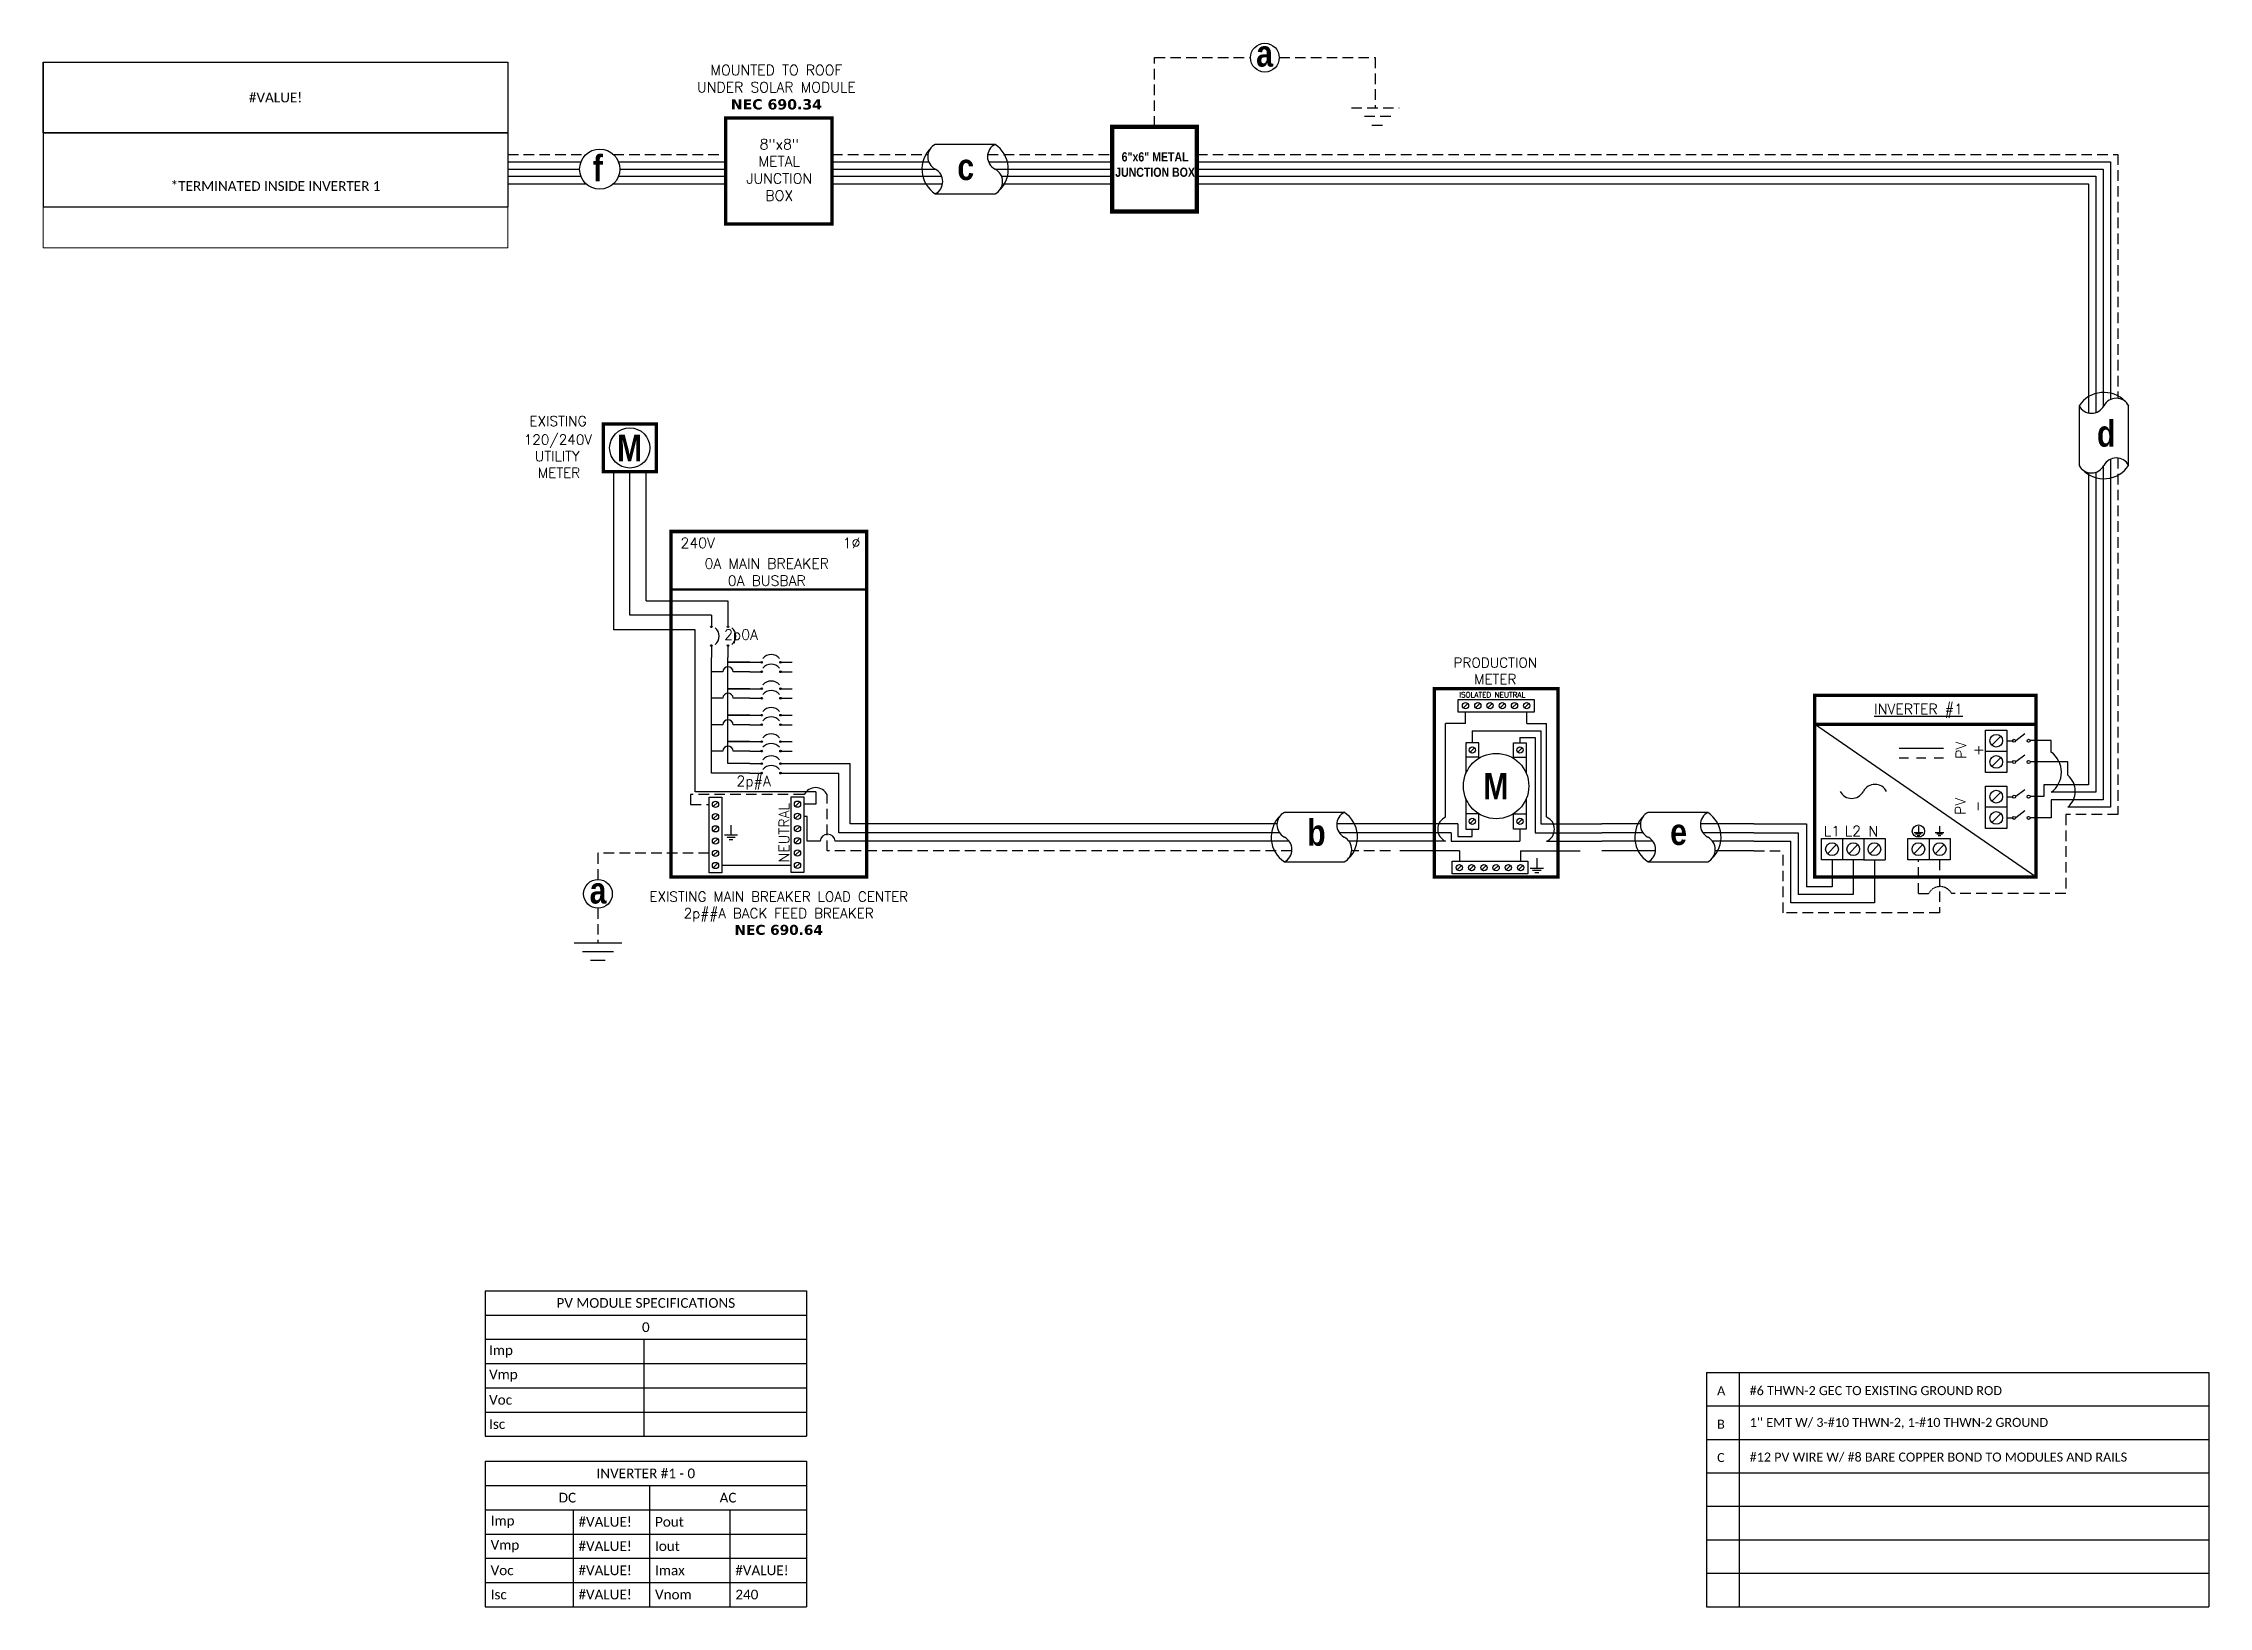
# Model space of a CAD drawing. Header units: feet. Extents: x 6171 to 6941, y 15293 to 15849.
import ezdxf

# ---------------------------------------------------------------- set-up
doc = ezdxf.new("R2010")
doc.units = ezdxf.units.FT
doc.header["$MEASUREMENT"] = 0
doc.linetypes.add('HIDDEN', pattern=[0.375, 0.25, -0.125])
for name, color, linetype in [('ONE LINE BLOCKS', 7, 'Continuous'), ('TABLES', 7, 'Continuous'), ('TEXT', 7, 'Continuous'), ('Z - TITLEBLOCK TXT', 7, 'Continuous')]:
    doc.layers.add(name, color=color, linetype=linetype)
doc.styles.add('ONE LINE TXT', font='techb___.ttf')
doc.styles.get("Standard").update_dxf_attribs({"font": 'simplex.shx'})

# ---------------------------------------------------------------- blocks, each defined once
blk = doc.blocks.new('*T9')
at = {"layer": 'Defpoints', "color": 8, "linetype": 'ByBlock', "lineweight": 0, "transparency": 16777216}
for p, q in [((0, -51.42), (0, -66.05)), ((165.11, -51.42), (165.11, -66.05)), ((0, -66.05), (165.11, -66.05))]:
    blk.add_line(p, q, dxfattribs=at)
at = {"layer": 'Z - TITLEBLOCK TXT', "color": 0, "lineweight": -2, "transparency": 16777216}
for p, q in [((0, 0), (165.11, 0)), ((0, 0), (0, -51.42)), ((165.11, 0), (165.11, -51.42)), ((0, -25.14), (165.11, -25.14)), ((0, -51.42), (165.11, -51.42))]:
    blk.add_line(p, q, dxfattribs=at)
at = {"layer": 'Z - TITLEBLOCK TXT', "color": 0, "linetype": 'Continuous', "transparency": 16777216, "char_height": 3.4544, "width": 155.095, "attachment_point": 5}
for s, insert in [('{\\fCalibri|b0|i0|c0;#VALUE!', (82.56, -12.57)), ('{\\fCalibri|b0|i0|c0;^J^J*TERMINATED INSIDE INVERTER 1', (82.56, -38.28))]:
    blk.add_mtext(s, dxfattribs=dict(at, insert=insert))
blk = doc.blocks.new('M_METER PAN')
at = {"color": 253, "linetype": 'Continuous'}
for p, q in [((4.73, 8.02), (4.73, 8.75)), ((8.59, 8.02), (8.59, 8.75)), ((4.73, 8.02), (3.48, 8.02)), ((3.48, 2.14), (3.48, 8.02)), ((8.59, 8.02), (9.84, 8.02)), ((9.84, 2.14), (9.84, 8.02)), ((3.48, 0.61), (0, 0.61)), ((9.84, 0.61), (13.32, 0.61))]:
    blk.add_line(p, q, dxfattribs=at)
at = {"color": 7, "linetype": 'Continuous'}
for p, q in [((5.16, 7.56), (5.16, 6.82)), ((5.16, 7.56), (9.47, 7.56)), ((9.47, 7.56), (9.47, 1.71)), ((4.25, 1.71), (0, 1.71)), ((4.25, 1.71), (4.25, 0.9)), ((5.16, 0.9), (5.16, 1.37)), ((9.47, 1.71), (13.32, 1.71)), ((4.25, 0.9), (5.16, 0.9))]:
    blk.add_line(p, q, dxfattribs=at)
at = {"color": 10, "linetype": 'Continuous'}
for p, q in [((8.16, 7.14), (8.16, 6.82)), ((8.16, 7.14), (9.12, 7.14)), ((9.12, 7.14), (9.12, 1.15)), ((8.16, 1.37), (8.16, 0.61)), ((3.83, 1.15), (0, 1.15)), ((3.83, 1.15), (3.83, 0.61)), ((3.83, 0.61), (8.16, 0.61)), ((9.12, 1.15), (13.32, 1.15))]:
    blk.add_line(p, q, dxfattribs=at)
at = {"color": 1, "linetype": 'Continuous'}
for p, q in [((5.57, 5.9), (4.76, 5.9)), ((7.76, 5.9), (8.56, 5.9)), ((5.57, 2.33), (4.76, 2.33)), ((7.76, 2.33), (8.56, 2.33))]:
    blk.add_line(p, q, dxfattribs=at)
at = {"color": 253, "linetype": 'Continuous'}
for centre, start, end in [((3.82, 1.37), 113.9997, 246.0003), ((9.5, 1.37), 293.9997, 66.0003)]:
    blk.add_arc(centre, 0.835, start, end, dxfattribs=at)
at = {"layer": 'ONE LINE BLOCKS', "lineweight": 50, "const_width": 0.21}
blk.add_lwpolyline([(2.77, -1.65), (2.77, 10.22), (10.55, 10.22), (10.55, -1.65)], close=True, dxfattribs=at)
at = {"layer": 'TEXT', "color": 92, "linetype": 'HIDDEN', "ltscale": 15}
for p, q in [((4.35, 0), (0, 0)), ((4.35, 0), (4.35, -0.65)), ((8.2, 0), (8.2, -0.65)), ((8.2, 0), (13.32, 0))]:
    blk.add_line(p, q, dxfattribs=at)
at = {"layer": 'TEXT', "color": 92, "linetype": 'Continuous', "flags": 128}
for points in [[(8.81, -1.08), (9.64, -1.08)], [(9.5, -1.23), (8.96, -1.23)], [(9.23, -0.46), (9.23, -1.08)], [(9.35, -1.38), (9.1, -1.38)]]:
    blk.add_lwpolyline(points, dxfattribs=at)
at = {"layer": 'TEXT', "linetype": 'Continuous'}
blk.add_circle((6.66, 4.09), 2.06, dxfattribs=at)
at = {"layer": 'Z - TITLEBLOCK TXT', "color": 1, "linetype": 'Continuous'}
for p, q in [((4.27, 8.75), (4.27, 9.55)), ((4.27, 9.55), (9.05, 9.55)), ((9.05, 9.55), (9.05, 8.75)), ((9.05, 8.75), (4.27, 8.75)), ((4.76, 6.82), (4.76, 4.89)), ((5.57, 6.82), (4.76, 6.82)), ((5.57, 5.84), (5.57, 6.82)), ((7.76, 5.84), (7.76, 6.82)), ((7.76, 6.82), (8.56, 6.82)), ((8.56, 6.82), (8.56, 4.89)), ((4.76, 3.3), (4.76, 1.37)), ((8.56, 3.3), (8.56, 1.37)), ((4.76, 1.37), (5.57, 1.37)), ((5.57, 1.37), (5.57, 2.35)), ((7.76, 1.37), (7.76, 2.35)), ((8.56, 1.37), (7.76, 1.37)), ((3.89, -1.45), (3.89, -0.65)), ((3.89, -0.65), (8.66, -0.65)), ((8.66, -0.65), (8.66, -1.45)), ((8.66, -1.45), (3.89, -1.45))]:
    blk.add_line(p, q, dxfattribs=at)
at = {"layer": 'Z - TITLEBLOCK TXT', "color": 4, "linetype": 'Continuous'}
for p, q in [((4.87, 9.29), (4.6, 9.01)), ((5.64, 9.29), (5.37, 9.01)), ((6.42, 9.29), (6.14, 9.01)), ((7.19, 9.29), (6.91, 9.01)), ((7.96, 9.29), (7.68, 9.01)), ((8.73, 9.29), (8.45, 9.01)), ((5.3, 6.5), (5.02, 6.22)), ((8.3, 6.5), (8.02, 6.22)), ((5.3, 2.01), (5.02, 1.73)), ((8.3, 2.01), (8.02, 1.73)), ((4.49, -0.91), (4.21, -1.19)), ((5.26, -0.91), (4.98, -1.19)), ((6.03, -0.91), (5.75, -1.19)), ((6.8, -0.91), (6.52, -1.19)), ((7.57, -0.91), (7.29, -1.19)), ((8.34, -0.91), (8.06, -1.19))]:
    blk.add_line(p, q, dxfattribs=at)
for centre in [(4.73, 9.15), (5.51, 9.15), (6.28, 9.15), (7.05, 9.15), (7.82, 9.15), (8.59, 9.15), (5.16, 6.36), (8.16, 6.36), (5.16, 1.87), (8.16, 1.87), (4.35, -1.05), (5.12, -1.05), (5.89, -1.05), (6.66, -1.05), (7.43, -1.05), (8.2, -1.05)]:
    blk.add_circle(centre, 0.197, dxfattribs=at)
at = {"layer": 'TABLES', "color": 4, "linetype": 'Continuous'}
blk.add_text('ISOLATED NEUTRAL', height=0.3321, dxfattribs=at).set_placement((4.34, 9.67))
at = {"layer": 'TEXT', "color": 1, "insert": (6.61, 11.34), "char_height": 0.6278, "attachment_point": 5}
blk.add_mtext_dynamic_manual_height_columns('PRODUCTION METER', width=1.3203, gutter_width=7.17, heights=[0], dxfattribs=at)
at = {"layer": 'Z - TITLEBLOCK TXT', "color": 253, "linetype": 'Continuous', "style": 'ONE LINE TXT'}
blk.add_text('M', height=1.66, dxfattribs=at).set_placement((5.85, 3.26))
blk = doc.blocks.new('*U10')
at = {"color": 0}
blk.add_blockref('M_METER PAN', (0, 0), dxfattribs=at)
blk = doc.blocks.new('*U5')
at = {"color": 7, "linetype": 'Continuous'}
for p, q in [((2.44, 1.71), (0, 1.71)), ((6.67, 2.43), (2.91, 2.43)), ((9.57, 1.71), (6.2, 1.71)), ((2.91, -0.69), (6.67, -0.69))]:
    blk.add_line(p, q, dxfattribs=at)
at = {"color": 10, "linetype": 'Continuous'}
for p, q in [((2.59, 1.15), (0, 1.15)), ((9.57, 1.15), (6.35, 1.15))]:
    blk.add_line(p, q, dxfattribs=at)
at = {"color": 253, "linetype": 'Continuous'}
for p, q in [((3.21, 0.61), (0, 0.61)), ((9.57, 0.61), (6.97, 0.61))]:
    blk.add_line(p, q, dxfattribs=at)
at = {"color": 7, "linetype": 'Continuous'}
for centre, start, end in [((3.94, 0.87), 133.9732, 236.4265), ((5.63, 0.87), 313.9732, 56.4265)]:
    blk.add_arc(centre, 1.87, start, end, dxfattribs=at)
at = {"layer": 'TEXT', "color": 92, "linetype": 'HIDDEN', "ltscale": 15}
for p, q in [((3.37, 0), (0, 0)), ((9.57, 0), (7.14, 0))]:
    blk.add_line(p, q, dxfattribs=at)
at = {"layer": 'Z - TITLEBLOCK TXT', "linetype": 'Continuous'}
for centre, start, end in [((3.31, 1.65), 117.6639, 242.3361), ((7.08, 1.65), 117.6639, 242.3361), ((2.5, 0.09), 297.6639, 62.3361), ((6.26, 0.09), 297.6639, 62.3361)]:
    blk.add_arc(centre, 0.882, start, end, dxfattribs=at)
blk = doc.blocks.new('*T7')
at = {"layer": 'Z - TITLEBLOCK TXT', "color": 0, "lineweight": -2, "transparency": 16777216}
for p, q in [((0, 0), (114.19, 0)), ((0, 0), (0, -51.7)), ((114.19, 0), (114.19, -51.7)), ((0, -8.62), (114.19, -8.62)), ((58.43, -8.62), (58.43, -51.7)), ((0, -17.23), (114.19, -17.23)), ((31.22, -17.23), (31.22, -51.7)), ((86.98, -17.23), (86.98, -51.7)), ((0, -25.85), (114.19, -25.85)), ((0, -34.47), (114.19, -34.47)), ((0, -43.08), (114.19, -43.08)), ((0, -51.7), (114.19, -51.7))]:
    blk.add_line(p, q, dxfattribs=at)
at = {"layer": 'Z - TITLEBLOCK TXT', "color": 0, "linetype": 'Continuous', "transparency": 16777216, "char_height": 3.4544}
for s, insert, width, attachment_point in [('{\\fCalibri|b0|i0|c0;INVERTER #1 - 0', (57.09, -4.31), 110.3293, 5), ('{\\fCalibri|b0|i0|c0;DC', (29.22, -12.93), 54.5755, 5), ('{\\fCalibri|b0|i0|c0;AC', (86.31, -12.93), 51.8976, 5), ('{\\fCalibri|b0|i0|c0;Imp', (1.93, -21.54), 27.3681, 4), ('{\\fCalibri|b0|i0|c0;#VALUE!', (33.15, -21.54), 23.3513, 4), ('{\\fCalibri|b0|i0|c0;Pout', (60.36, -21.54), 24.6902, 4), ('{\\fCalibri|b0|i0|c0;', (88.91, -21.54), 23.3513, 4), ('{\\fCalibri|b0|i0|c0;Vmp', (1.93, -30.16), 27.3681, 4), ('{\\fCalibri|b0|i0|c0;#VALUE!', (33.15, -30.16), 23.3513, 4), ('{\\fCalibri|b0|i0|c0;Iout', (60.36, -30.16), 24.6902, 4), ('{\\fCalibri|b0|i0|c0;', (88.91, -30.16), 23.3513, 4), ('{\\fCalibri|b0|i0|c0;Voc', (1.93, -38.78), 27.3681, 4), ('{\\fCalibri|b0|i0|c0;#VALUE!', (33.15, -38.78), 23.3513, 4), ('{\\fCalibri|b0|i0|c0;Imax', (60.36, -38.78), 24.6902, 4), ('{\\fCalibri|b0|i0|c0;#VALUE!', (88.91, -38.78), 23.3513, 4), ('{\\fCalibri|b0|i0|c0;Isc', (1.93, -47.39), 27.3681, 4), ('{\\fCalibri|b0|i0|c0;#VALUE!', (33.15, -47.39), 23.3513, 4), ('{\\fCalibri|b0|i0|c0;Vnom', (60.36, -47.39), 24.6902, 4), ('{\\fCalibri|b0|i0|c0;240', (88.91, -47.39), 23.3513, 4)]:
    blk.add_mtext(s, dxfattribs=dict(at, insert=insert, width=width, attachment_point=attachment_point))
blk = doc.blocks.new('*T6')
at = {"layer": 'Z - TITLEBLOCK TXT', "color": 0, "lineweight": -2, "transparency": 16777216}
for p, q in [((0, 0), (114.19, 0)), ((0, 0), (0, -51.69)), ((114.19, 0), (114.19, -51.69)), ((0, -8.62), (114.19, -8.62)), ((0, -17.23), (114.19, -17.23)), ((56.41, -17.23), (56.41, -51.69)), ((0, -25.85), (114.19, -25.85)), ((0, -34.46), (114.19, -34.46)), ((0, -43.08), (114.19, -43.08)), ((0, -51.69), (114.19, -51.69))]:
    blk.add_line(p, q, dxfattribs=at)
at = {"layer": 'Z - TITLEBLOCK TXT', "color": 0, "linetype": 'Continuous', "transparency": 16777216, "char_height": 3.4544}
for s, insert, width, attachment_point in [('{\\fCalibri|b0|i0|c0;PV MODULE SPECIFICATIONS', (57.09, -4.31), 111.433, 5), ('{\\fCalibri|b0|i0|c0;0', (57.09, -12.92), 111.433, 5), ('{\\fCalibri|b0|i0|c0;Imp', (1.38, -21.54), 53.6551, 4), ('{\\fCalibri|b0|i0|c0;', (57.78, -21.54), 55.0254, 4), ('{\\fCalibri|b0|i0|c0;Vmp', (1.38, -30.15), 53.6551, 4), ('{\\fCalibri|b0|i0|c0;', (57.78, -30.15), 55.0254, 4), ('{\\fCalibri|b0|i0|c0;Voc', (1.38, -38.77), 53.6551, 4), ('{\\fCalibri|b0|i0|c0;Isc', (1.38, -47.39), 53.6551, 4), ('{\\fCalibri|b0|i0|c0;', (57.78, -38.77), 55.0254, 4), ('{\\fCalibri|b0|i0|c0;', (57.78, -47.39), 55.0254, 4)]:
    blk.add_mtext(s, dxfattribs=dict(at, insert=insert, width=width, attachment_point=attachment_point))
blk = doc.blocks.new('*T8')
at = {"linetype": 'ByBlock', "lineweight": -2, "transparency": 16777216}
for p, q in [((0, 0), (178.52, 0)), ((0, 0), (0, -83.27)), ((11.58, 0), (11.58, -83.27)), ((178.52, 0), (178.52, -83.27)), ((0, -11.84), (178.52, -11.84)), ((0, -23.75), (178.52, -23.75)), ((0, -35.65), (178.52, -35.65)), ((0, -47.56), (178.52, -47.56)), ((0, -59.46), (178.52, -59.46)), ((0, -71.37), (178.52, -71.37)), ((0, -83.27), (178.52, -83.27))]:
    blk.add_line(p, q, dxfattribs=at)
at = {"color": 0, "linetype": 'Continuous', "transparency": 16777216, "char_height": 3.2119, "attachment_point": 7}
for s, insert, width in [('{\\fCalibri|b0|i0|c0;A', (3.78, -8.06), 4.025), ('{\\fCalibri|b0|i0|c0;#6 THWN-2 GEC TO EXISTING GROUND ROD', (15.36, -8.06), 159.3801), ('{\\fCalibri|b0|i0|c0;B', (3.78, -19.97), 4.025), ("{\\fCalibri|b0|i0|c0;1'' EMT W/ 3-#10 THWN-2, 1-#10 THWN-2 GROUND", (15.36, -19.97), 159.3801), ('{\\fCalibri|b0|i0|c0;C', (3.78, -31.87), 4.025), ('{\\fCalibri|b0|i0|c0;#12 PV WIRE W/ #8 BARE COPPER BOND TO MODULES AND RAILS', (15.36, -31.87), 159.3801), ('{\\fCalibri|b0|i0|c0;', (3.78, -43.78), 4.025), ('{\\fCalibri|b0|i0|c0;', (15.36, -43.78), 159.3801), ('{\\fCalibri|b0|i0|c0;', (3.78, -55.68), 4.025), ('{\\fCalibri|b0|i0|c0;', (15.36, -55.68), 159.3801), ('{\\fCalibri|b0|i0|c0;', (3.78, -67.59), 4.025), ('{\\fCalibri|b0|i0|c0;', (15.36, -67.59), 159.3801), ('{\\fCalibri|b0|i0|c0;', (3.78, -79.5), 4.025), ('{\\fCalibri|b0|i0|c0;', (15.36, -79.5), 159.3801)]:
    blk.add_mtext(s, dxfattribs=dict(at, insert=insert, width=width))
blk = doc.blocks.new('*U11')
at = {"layer": 'ONE LINE BLOCKS', "linetype": 'Continuous'}
h = blk.add_hatch(color=1, dxfattribs=at)
h.dxf.hatch_style = 1
edge = h.paths.add_edge_path()
edge.add_arc((-70.09, 79.71), 0.291, 0, 360)
h = blk.add_hatch(color=1, dxfattribs=at)
h.dxf.hatch_style = 1
edge = h.paths.add_edge_path()
edge.add_arc((-64.17, 79.71), 0.291, 0, 360)
h = blk.add_hatch(color=1, dxfattribs=at)
h.dxf.hatch_style = 1
edge = h.paths.add_edge_path()
edge.add_arc((-70.09, 73.04), 0.291, 0, 360)
h = blk.add_hatch(color=1, dxfattribs=at)
h.dxf.hatch_style = 1
edge = h.paths.add_edge_path()
edge.add_arc((-64.17, 73.04), 0.291, 0, 360)
h = blk.add_hatch(color=1, dxfattribs=at)
h.dxf.hatch_style = 1
edge = h.paths.add_edge_path()
edge.add_arc((-52.18, 67.09), 0.291, 0, 360)
h = blk.add_hatch(color=1, dxfattribs=at)
h.dxf.hatch_style = 1
edge = h.paths.add_edge_path()
edge.add_arc((-52.18, 63.72), 0.291, 0, 360)
h = blk.add_hatch(color=1, dxfattribs=at)
h.dxf.hatch_style = 1
edge = h.paths.add_edge_path()
edge.add_arc((-45.5, 67.09), 0.291, 0, 360)
h = blk.add_hatch(color=1, dxfattribs=at)
h.dxf.hatch_style = 1
edge = h.paths.add_edge_path()
edge.add_arc((-45.5, 63.72), 0.291, 0, 360)
h = blk.add_hatch(color=1, dxfattribs=at)
h.dxf.hatch_style = 1
edge = h.paths.add_edge_path()
edge.add_arc((-52.18, 57.69), 0.291, 0, 360)
h = blk.add_hatch(color=1, dxfattribs=at)
h.dxf.hatch_style = 1
edge = h.paths.add_edge_path()
edge.add_arc((-52.18, 54.31), 0.291, 0, 360)
h = blk.add_hatch(color=1, dxfattribs=at)
h.dxf.hatch_style = 1
edge = h.paths.add_edge_path()
edge.add_arc((-45.5, 57.69), 0.291, 0, 360)
h = blk.add_hatch(color=1, dxfattribs=at)
h.dxf.hatch_style = 1
edge = h.paths.add_edge_path()
edge.add_arc((-45.5, 54.31), 0.291, 0, 360)
h = blk.add_hatch(color=1, dxfattribs=at)
h.dxf.hatch_style = 1
edge = h.paths.add_edge_path()
edge.add_arc((-52.18, 48.29), 0.291, 0, 360)
h = blk.add_hatch(color=1, dxfattribs=at)
h.dxf.hatch_style = 1
edge = h.paths.add_edge_path()
edge.add_arc((-45.5, 48.29), 0.291, 0, 360)
h = blk.add_hatch(color=1, dxfattribs=at)
h.dxf.hatch_style = 1
edge = h.paths.add_edge_path()
edge.add_arc((-52.18, 44.91), 0.291, 0, 360)
h = blk.add_hatch(color=1, dxfattribs=at)
h.dxf.hatch_style = 1
edge = h.paths.add_edge_path()
edge.add_arc((-52.18, 38.89), 0.291, 0, 360)
h = blk.add_hatch(color=1, dxfattribs=at)
h.dxf.hatch_style = 1
edge = h.paths.add_edge_path()
edge.add_arc((-45.5, 44.91), 0.291, 0, 360)
h = blk.add_hatch(color=1, dxfattribs=at)
h.dxf.hatch_style = 1
edge = h.paths.add_edge_path()
edge.add_arc((-45.5, 38.89), 0.291, 0, 360)
h = blk.add_hatch(color=1, dxfattribs=at)
h.dxf.hatch_style = 1
edge = h.paths.add_edge_path()
edge.add_arc((-52.18, 35.51), 0.291, 0, 360)
h = blk.add_hatch(color=1, dxfattribs=at)
h.dxf.hatch_style = 1
edge = h.paths.add_edge_path()
edge.add_arc((-52.18, 31.06), 0.291, 0, 360)
h = blk.add_hatch(color=1, dxfattribs=at)
h.dxf.hatch_style = 1
edge = h.paths.add_edge_path()
edge.add_arc((-45.5, 35.51), 0.291, 0, 360)
h = blk.add_hatch(color=1, dxfattribs=at)
h.dxf.hatch_style = 1
edge = h.paths.add_edge_path()
edge.add_arc((-45.5, 31.06), 0.291, 0, 360)
h = blk.add_hatch(color=1, dxfattribs=at)
h.dxf.hatch_style = 1
edge = h.paths.add_edge_path()
edge.add_arc((-52.18, 27.68), 0.291, 0, 360)
h = blk.add_hatch(color=1, dxfattribs=at)
h.dxf.hatch_style = 1
edge = h.paths.add_edge_path()
edge.add_arc((-45.5, 27.68), 0.291, 0, 360)
at = {"color": 7, "linetype": 'Continuous'}
for p, q in [((-20.69, 9.66), (-20.69, 31.06)), ((0, 9.66), (-20.69, 9.66))]:
    blk.add_line(p, q, dxfattribs=at)
at = {"color": 10, "linetype": 'Continuous'}
for p, q in [((-24.71, 6.49), (-24.71, 27.68)), ((-20.67, 27.68), (-20.67, 27.68)), ((-20.67, 27.68), (-20.67, 27.68)), ((0, 6.49), (-24.71, 6.49))]:
    blk.add_line(p, q, dxfattribs=at)
at = {"color": 253, "linetype": 'Continuous'}
for p, q in [((-36.04, 12.29), (-37.2, 12.29)), ((-36.04, 3.45), (-36.04, 12.29)), ((-31.39, 3.45), (-36.04, 3.45)), ((0, 3.45), (-26.11, 3.45))]:
    blk.add_line(p, q, dxfattribs=at)
at = {"color": 7, "linetype": 'Continuous'}
blk.add_circle((-110.4, -15.26), 5.11, dxfattribs=at)
at = {"color": 253, "linetype": 'Continuous'}
blk.add_arc((-28.75, 3.3), 2.64, 3.28193, 176.71807, dxfattribs=at)
at = {"layer": 'ONE LINE BLOCKS', "lineweight": 50}
for p, q in [((-108.51, 134.89), (-108.51, 151.79)), ((-108.51, 151.79), (-89.65, 151.79)), ((-89.65, 151.79), (-89.65, 134.89)), ((-89.65, 134.89), (-108.51, 134.89)), ((-84.43, 92.98), (-14.91, 92.98))]:
    blk.add_line(p, q, dxfattribs=at)
at = {"layer": 'ONE LINE BLOCKS', "lineweight": 50, "const_width": 1.19}
for points in [[(-108.51, 134.89), (-108.51, 151.79), (-89.65, 151.79), (-89.65, 134.89)], [(-84.43, -9.3), (-84.43, 113.61), (-14.91, 113.61), (-14.91, -9.3)]]:
    blk.add_lwpolyline(points, close=True, dxfattribs=at)
at = {"layer": 'TEXT', "color": 92, "linetype": 'HIDDEN', "ltscale": 15}
for p, q in [((-77.46, 20.02), (-77.46, 16.57)), ((-37.13, 20.02), (-77.46, 20.02)), ((-77.46, 16.57), (-70.87, 16.57)), ((-28.89, 0), (-28.89, 20.02)), ((0, 0), (-28.89, 0)), ((-70.87, -0.83), (-110.4, -0.83)), ((-110.4, -0.83), (-110.4, -10.15)), ((-110.4, -20.38), (-110.4, -32.73))]:
    blk.add_line(p, q, dxfattribs=at)
at = {"layer": 'TEXT', "color": 92, "linetype": 'Continuous', "ltscale": 15}
blk.add_line((-41.74, -5.18), (-66.33, -5.18), dxfattribs=at)
at = {"layer": 'TEXT', "color": 92, "linetype": 'HIDDEN', "flags": 128}
for points in [[(-63.1, 9.2), (-63.11, 5.69)], [(-65.45, 5.69), (-60.77, 5.69)], [(-61.58, 4.83), (-64.64, 4.83)], [(-62.39, 3.96), (-63.82, 3.96)]]:
    blk.add_lwpolyline(points, dxfattribs=at)
at = {"layer": 'TEXT', "color": 92, "linetype": 'Continuous', "ltscale": 4, "flags": 128}
for points in [[(-118.88, -32.73), (-101.92, -32.73)], [(-104.86, -35.88), (-115.94, -35.88)], [(-107.8, -39.02), (-113, -39.02)]]:
    blk.add_lwpolyline(points, dxfattribs=at)
at = {"layer": 'TEXT', "linetype": 'Continuous'}
blk.add_circle((-99.08, 143.34), 7.15, dxfattribs=at)
at = {"layer": 'TEXT', "color": 92, "linetype": 'Continuous', "ltscale": 0.3}
blk.add_arc((-33.01, 17.86), 4.65, 27.66392, 152.33608, dxfattribs=at)
at = {"layer": 'Z - TITLEBLOCK TXT', "color": 253, "linetype": 'Continuous'}
for p, q in [((-104.8, 78.58), (-104.8, 134.89)), ((-75.86, 78.58), (-104.8, 78.58)), ((-75.86, 20.99), (-75.86, 78.58)), ((-32.91, 20.99), (-75.86, 20.99)), ((-32.91, 16.64), (-37.2, 16.64)), ((-32.91, 20.99), (-32.91, 16.64))]:
    blk.add_line(p, q, dxfattribs=at)
at = {"layer": 'Z - TITLEBLOCK TXT', "color": 10, "linetype": 'Continuous'}
for p, q in [((-99.08, 83.91), (-99.08, 134.89)), ((-70.09, 83.91), (-99.08, 83.91)), ((-70.09, 27.68), (-70.09, 68.84)), ((-66.04, 63.72), (-70.09, 63.72)), ((-56.38, 63.72), (-62.3, 63.72)), ((-66.04, 54.31), (-70.09, 54.31)), ((-56.38, 54.31), (-62.3, 54.31)), ((-66.04, 44.91), (-70.09, 44.91)), ((-56.38, 44.91), (-62.3, 44.91)), ((-66.04, 35.51), (-70.09, 35.51)), ((-56.38, 35.51), (-62.3, 35.51)), ((-56.38, 27.68), (-70.09, 27.68)), ((-41.31, 27.68), (-24.71, 27.68))]:
    blk.add_line(p, q, dxfattribs=at)
at = {"layer": 'Z - TITLEBLOCK TXT', "color": 7, "linetype": 'Continuous'}
for p, q in [((-93.24, 89.01), (-93.24, 134.89)), ((-93.24, 89.01), (-64.17, 89.01)), ((-64.17, 89.01), (-64.17, 83.91)), ((-64.17, 67.09), (-64.17, 68.84)), ((-64.17, 57.69), (-64.17, 67.09)), ((-64.17, 67.09), (-56.38, 67.09)), ((-56.38, 67.09), (-64.17, 67.09)), ((-64.17, 48.29), (-64.17, 57.69)), ((-64.17, 57.69), (-56.38, 57.69)), ((-56.38, 57.69), (-64.17, 57.69)), ((-64.17, 38.89), (-64.17, 48.29)), ((-64.17, 48.29), (-56.38, 48.29)), ((-56.38, 48.29), (-64.17, 48.29)), ((-64.17, 31.06), (-64.17, 38.89)), ((-64.17, 38.89), (-56.38, 38.89)), ((-56.38, 38.89), (-64.17, 38.89)), ((-56.38, 31.06), (-64.17, 31.06)), ((-41.31, 31.06), (-20.69, 31.06))]:
    blk.add_line(p, q, dxfattribs=at)
at = {"layer": 'Z - TITLEBLOCK TXT', "color": 1, "linetype": 'Continuous'}
for p, q in [((-70.87, -7.78), (-70.87, 19.17)), ((-70.87, 19.17), (-66.33, 19.17)), ((-66.33, 19.17), (-66.33, -7.78)), ((-41.74, -7.71), (-41.74, 19.24)), ((-41.74, 19.24), (-37.2, 19.24)), ((-37.2, 19.24), (-37.2, -7.71)), ((-66.33, -7.78), (-70.87, -7.78)), ((-37.2, -7.71), (-41.74, -7.71))]:
    blk.add_line(p, q, dxfattribs=at)
at = {"layer": 'Z - TITLEBLOCK TXT', "color": 4, "linetype": 'Continuous'}
for p, q in [((-67.81, 17.35), (-69.38, 15.78)), ((-38.69, 17.43), (-40.26, 15.85)), ((-67.81, 13), (-69.38, 11.43)), ((-67.81, 8.65), (-69.38, 7.08)), ((-38.69, 13.08), (-40.26, 11.5)), ((-38.69, 8.73), (-40.26, 7.15)), ((-67.81, 4.3), (-69.38, 2.73)), ((-38.69, 4.38), (-40.26, 2.8)), ((-38.69, 0.03), (-40.26, -1.55)), ((-67.81, -0.05), (-69.38, -1.62)), ((-67.81, -4.4), (-69.38, -5.97)), ((-38.69, -4.33), (-40.26, -5.9))]:
    blk.add_line(p, q, dxfattribs=at)
at = {"layer": 'Z - TITLEBLOCK TXT', "color": 1, "linetype": 'Continuous', "flags": 128}
for points in [[(-70.09, 83.91), (-70.09, 79.71)], [(-70.09, 83.91), (-70.09, 79.71)], [(-64.17, 83.91), (-64.17, 79.71)], [(-64.17, 83.91), (-64.17, 79.71)], [(-70.09, 73.04), (-70.09, 68.84)], [(-64.17, 73.04), (-64.17, 68.84)], [(-56.38, 67.09), (-52.18, 67.09)], [(-56.38, 67.09), (-52.18, 67.09)], [(-56.38, 63.72), (-52.18, 63.72)], [(-56.38, 63.72), (-52.18, 63.72)], [(-45.5, 67.09), (-41.31, 67.09)], [(-45.5, 63.72), (-41.31, 63.72)], [(-56.38, 57.69), (-52.18, 57.69)], [(-56.38, 57.69), (-52.18, 57.69)], [(-56.38, 54.31), (-52.18, 54.31)], [(-56.38, 54.31), (-52.18, 54.31)], [(-45.5, 57.69), (-41.31, 57.69)], [(-45.5, 54.31), (-41.31, 54.31)], [(-56.38, 48.29), (-52.18, 48.29)], [(-56.38, 48.29), (-52.18, 48.29)], [(-45.5, 48.29), (-41.31, 48.29)], [(-56.38, 44.91), (-52.18, 44.91)], [(-56.38, 44.91), (-52.18, 44.91)], [(-56.38, 38.89), (-52.18, 38.89)], [(-56.38, 38.89), (-52.18, 38.89)], [(-45.5, 44.91), (-41.31, 44.91)], [(-45.5, 38.89), (-41.31, 38.89)], [(-56.38, 35.51), (-52.18, 35.51)], [(-56.38, 35.51), (-52.18, 35.51)], [(-56.38, 31.06), (-52.18, 31.06)], [(-56.38, 31.06), (-52.18, 31.06)], [(-45.5, 35.51), (-41.31, 35.51)], [(-45.5, 31.06), (-41.31, 31.06)], [(-56.38, 27.68), (-52.18, 27.68)], [(-56.38, 27.68), (-52.18, 27.68)], [(-45.5, 27.68), (-41.31, 27.68)]]:
    blk.add_lwpolyline(points, dxfattribs=at)
at = {"layer": 'Z - TITLEBLOCK TXT', "color": 1, "linetype": 'Continuous'}
for centre in [(-70.09, 79.71), (-64.17, 79.71), (-70.09, 73.04), (-64.17, 73.04), (-52.18, 67.09), (-52.18, 63.72), (-45.5, 67.09), (-45.5, 63.72), (-52.18, 57.69), (-52.18, 54.31), (-45.5, 57.69), (-45.5, 54.31), (-52.18, 48.29), (-45.5, 48.29), (-52.18, 44.91), (-52.18, 38.89), (-45.5, 44.91), (-45.5, 38.89), (-52.18, 35.51), (-52.18, 31.06), (-45.5, 35.51), (-45.5, 31.06), (-52.18, 27.68), (-45.5, 27.68)]:
    blk.add_circle(centre, 0.291, dxfattribs=at)
at = {"layer": 'Z - TITLEBLOCK TXT', "color": 4, "linetype": 'Continuous'}
for centre in [(-68.6, 16.57), (-39.47, 16.64), (-68.6, 12.22), (-68.6, 7.87), (-39.47, 12.29), (-39.47, 7.94), (-68.6, 3.52), (-68.6, -0.83), (-39.47, 3.59), (-39.47, -0.76), (-68.6, -5.18), (-39.47, -5.11)]:
    blk.add_circle(centre, 1.11, dxfattribs=at)
at = {"layer": 'Z - TITLEBLOCK TXT', "color": 1, "linetype": 'Continuous'}
for centre, start, end in [((-71.28, 76.38), 310.3392, 49.6608), ((-65.36, 76.38), 310.3392, 49.6608), ((-48.84, 65.9), 40.3392, 139.6608), ((-48.84, 62.52), 40.3392, 139.6608), ((-48.84, 56.5), 40.3392, 139.6608), ((-48.84, 53.12), 40.3392, 139.6608), ((-48.84, 47.1), 40.3392, 139.6608), ((-48.84, 43.72), 40.3392, 139.6608), ((-48.84, 37.69), 40.3392, 139.6608), ((-48.84, 34.31), 40.3392, 139.6608), ((-48.84, 29.86), 40.3392, 139.6608), ((-48.84, 26.48), 40.3392, 139.6608)]:
    blk.add_arc(centre, 3.93, start, end, dxfattribs=at)
at = {"layer": 'Z - TITLEBLOCK TXT', "color": 10, "linetype": 'Continuous'}
for centre in [(-64.17, 63.61), (-64.17, 54.21), (-64.17, 44.8), (-64.17, 35.4)]:
    blk.add_arc(centre, 1.87, 3.2937, 176.7063, dxfattribs=at)
at = {"layer": 'TABLES', "color": 1, "linetype": 'Continuous'}
blk.add_text('NEUTRAL', height=3.658, rotation=90, dxfattribs=at).set_placement((-42.4, -4.09))
at = {"layer": 'TEXT', "color": 1}
for s, p in [('EXISTING', (-134.76, 151.1)), ('120/240V', (-136.78, 144.52)), ('UTILITY', (-132.82, 138.61)), ('METER', (-131.72, 132.71))]:
    blk.add_text(s, height=3.543, dxfattribs=at).set_placement(p)
at = {"layer": 'TEXT', "color": 1, "attachment_point": 5}
for s, width, gutter_width, heights, insert, char_height in [('240V', 0.1481, 0.75, [0], (-74.92, 109.56), 3.658), ('1∅', 0.1481, 0.75, [0], (-20.22, 109.56), 3.658), ('0A MAIN BREAKER\\P0A BUSBAR', 94.6859, 0.75, [0], (-50.38, 99.17), 3.6576), ('2p0A', 0.1481, 0.75, [0], (-59.53, 76.34), 3.658), ('2p#A', 0.1481, 0.75, [0], (-55.05, 24.24), 3.658), ('EXISTING MAIN BREAKER LOAD CENTER\\P2p##A BACK FEED BREAKER\\P{\\fVerdana|b1|i0|c0|p34;NEC 690.64}', 140.5774, 97.94, [58.72], (-46.13, -22.19), 3.5433)]:
    blk.add_mtext_dynamic_manual_height_columns(s, width=width, gutter_width=gutter_width, heights=heights, dxfattribs=dict(at, insert=insert, char_height=char_height))
at = {"layer": 'Z - TITLEBLOCK TXT', "color": 253, "linetype": 'Continuous', "style": 'ONE LINE TXT'}
blk.add_text('M', height=9.38, dxfattribs=at).set_placement((-103.64, 138.62))
at = {"layer": 'Z - TITLEBLOCK TXT', "color": 1, "linetype": 'Continuous', "insert": (-113.36, -9.32), "char_height": 9.3833, "attachment_point": 1, "style": 'ONE LINE TXT'}
blk.add_mtext_dynamic_manual_height_columns('{\\W1;\\C256;a}', width=0.1385, gutter_width=2.13, heights=[0], dxfattribs=at)
blk = doc.blocks.new('string2')
at = {"color": 7, "linetype": 'Continuous'}
for p, q in [((6198.19, 21122.69), (6224.42, 21122.69)), ((6237.51, 21122.69), (6275.66, 21122.69)), ((6313.45, 21122.69), (6352.48, 21122.69)), ((6373.72, 21122.69), (6413.04, 21122.69)), ((6443.14, 21122.69), (6459.41, 21122.69)), ((6459.41, 21122.69), (6762.65, 21122.69)), ((6762.65, 21122.69), (6762.65, 21038.74)), ((6762.65, 21017.5), (6762.65, 20903.61)), ((6746.77, 20922.02), (6739.32, 20922.02)), ((6746.77, 20917.91), (6746.77, 20922.02)), ((6762.65, 20903.61), (6746.77, 20903.61))]:
    blk.add_line(p, q, dxfattribs=at)
at = {"color": 253, "linetype": 'Continuous'}
for p, q in [((6198.19, 21120.07), (6226.02, 21120.07)), ((6235.72, 21120.07), (6275.66, 21120.07)), ((6313.45, 21120.07), (6352.74, 21120.07)), ((6373.98, 21120.07), (6413.04, 21120.07)), ((6443.14, 21120.07), (6459.41, 21120.07)), ((6459.41, 21120.07), (6760.03, 21120.07)), ((6760.03, 21120.07), (6760.03, 21038.62)), ((6760.03, 21017.38), (6760.03, 20906.23)), ((6760.03, 20906.23), (6744.19, 20906.23)), ((6744.19, 20906.23), (6744.19, 20902.12)), ((6744.19, 20902.12), (6739.32, 20902.12))]:
    blk.add_line(p, q, dxfattribs=at)
at = {"layer": 'Z - TITLEBLOCK TXT', "linetype": 'Continuous'}
blk.add_arc((6741.64, 20910.76), 8.8, 305.65052, 54.34948, dxfattribs=at)

msp = doc.modelspace()

# ---------------------------------------------------------------- linework, layer by layer
at = {"color": 7, "linetype": 'Continuous'}
for p, q in [((6509.25, 15812.63), (6488.01, 15812.63)), ((6336.06, 15806.44), (6362.28, 15806.44)), ((6375.38, 15806.44), (6413.53, 15806.44)), ((6451.31, 15806.44), (6485.67, 15806.44)), ((6506.92, 15806.44), (6550.9, 15806.44)), ((6581, 15806.44), (6597.28, 15806.44)), ((6597.28, 15806.44), (6905.76, 15806.44)), ((6905.76, 15806.44), (6905.76, 15721.9)), ((6488.01, 15795), (6509.25, 15795)), ((6894.59, 15719.67), (6894.59, 15698.43)), ((6912.22, 15698.43), (6912.22, 15719.67)), ((6905.76, 15700.65), (6905.76, 15576.87)), ((6890.59, 15592.99), (6877.19, 15592.99)), ((6890.59, 15588.26), (6890.59, 15592.99)), ((6633.38, 15575.06), (6612.13, 15575.06)), ((6905.76, 15576.87), (6890.59, 15576.87)), ((6609.48, 15570.99), (6478.5, 15570.99)), ((6649.78, 15570.99), (6630.72, 15570.99)), ((6779.02, 15570.99), (6797.72, 15570.99)), ((6797.72, 15570.99), (6797.72, 15548.61)), ((6612.13, 15557.43), (6633.38, 15557.43)), ((6806.78, 15558.2), (6806.78, 15548.61)), ((6806.78, 15548.61), (6797.72, 15548.61))]:
    msp.add_line(p, q, dxfattribs=at)
at = {"color": 253, "linetype": 'Continuous'}
for p, q in [((6336.06, 15803.81), (6361.6, 15803.81)), ((6375.88, 15803.81), (6413.53, 15803.81)), ((6451.31, 15803.81), (6488.01, 15803.81)), ((6509.25, 15803.81), (6550.9, 15803.81)), ((6581, 15803.81), (6597.28, 15803.81)), ((6597.28, 15803.81), (6903.14, 15803.81)), ((6903.14, 15803.81), (6903.14, 15719.23)), ((6903.14, 15697.99), (6903.14, 15579.49)), ((6903.14, 15579.49), (6884.68, 15579.49)), ((6884.68, 15579.49), (6884.68, 15573.09)), ((6884.68, 15573.09), (6877.19, 15573.09)), ((6613.84, 15564.77), (6478.5, 15564.77)), ((6649.78, 15564.77), (6635.09, 15564.77)), ((6779.02, 15564.77), (6792.11, 15564.77)), ((6792.11, 15542.83), (6792.11, 15564.77)), ((6821.85, 15558.2), (6821.85, 15542.83)), ((6821.85, 15542.83), (6792.11, 15542.83))]:
    msp.add_line(p, q, dxfattribs=at)
at = {"color": 10, "linetype": 'Continuous'}
for p, q in [((6610.36, 15567.81), (6478.5, 15567.81)), ((6649.78, 15567.81), (6631.6, 15567.81)), ((6779.02, 15567.81), (6794.78, 15567.81)), ((6794.78, 15567.81), (6794.78, 15545.8)), ((6814.31, 15558.2), (6814.31, 15545.8)), ((6814.31, 15545.8), (6794.78, 15545.8))]:
    msp.add_line(p, q, dxfattribs=at)
at = {"color": 7, "linetype": 'Continuous'}
for centre, radius in [((6605.18, 15843.46), 5.11), ((6368.74, 15803.81), 7.14)]:
    msp.add_circle(centre, radius, dxfattribs=at)
for centre, start, end in [((6493.86, 15803.81), 133.97324, 236.42648), ((6503.4, 15803.81), 313.97324, 56.42648), ((6903.4, 15713.82), 43.97324, 146.42648), ((6903.4, 15704.28), 223.97324, 326.42648), ((6617.98, 15566.25), 133.97324, 236.42648), ((6627.53, 15566.25), 313.97324, 56.42648)]:
    msp.add_arc(centre, 10.58, start, end, dxfattribs=at)
at = {"layer": 'ONE LINE BLOCKS', "lineweight": 50}
for points, const_width in [([(6451.31, 15784.27), (6413.53, 15784.27), (6413.53, 15822.05), (6451.31, 15822.05)], 1.19), ([(6581, 15788.76), (6550.9, 15788.76), (6550.9, 15818.87), (6581, 15818.87)], 1.53), ([(6800.56, 15552.03), (6800.56, 15616.69), (6879.33, 15616.69), (6879.33, 15552.03)], 1.19), ([(6800.56, 15606.4), (6800.56, 15616.69), (6879.33, 15616.69), (6879.33, 15606.4)], 1.19)]:
    msp.add_lwpolyline(points, close=True, dxfattribs=dict(at, const_width=const_width))
at = {"layer": 'TEXT', "color": 92, "linetype": 'HIDDEN', "ltscale": 15}
for p, q in [((6565.95, 15818.87), (6565.95, 15843.46)), ((6565.95, 15843.46), (6600.06, 15843.46)), ((6610.29, 15843.46), (6644.4, 15843.46)), ((6644.4, 15843.46), (6644.4, 15825.67)), ((6336.06, 15809.06), (6363.89, 15809.06)), ((6373.58, 15809.06), (6413.53, 15809.06)), ((6451.31, 15809.06), (6485.41, 15809.06)), ((6506.66, 15809.06), (6550.9, 15809.06)), ((6581, 15809.06), (6597.28, 15809.06)), ((6597.28, 15809.06), (6908.39, 15809.06)), ((6908.39, 15809.06), (6908.39, 15722.3)), ((6908.39, 15701.06), (6908.39, 15574.24)), ((6908.39, 15574.24), (6889.88, 15574.24)), ((6889.88, 15574.24), (6889.88, 15546.16)), ((6614.77, 15561.33), (6478.5, 15561.33)), ((6649.78, 15561.33), (6636.02, 15561.33)), ((6779.02, 15561.33), (6789.38, 15561.33)), ((6789.38, 15539.29), (6789.38, 15561.33)), ((6837.48, 15546.16), (6837.48, 15558.2)), ((6845.02, 15558.2), (6845.02, 15539.29)), ((6837.48, 15546.16), (6841.08, 15546.16)), ((6889.88, 15546.16), (6849.32, 15546.16)), ((6845.02, 15539.29), (6789.38, 15539.29))]:
    msp.add_line(p, q, dxfattribs=at)
at = {"layer": 'TEXT', "color": 92, "linetype": 'HIDDEN', "ltscale": 15, "flags": 128}
for points in [[(6635.92, 15825.67), (6652.88, 15825.67)], [(6649.94, 15822.53), (6638.86, 15822.53)], [(6647, 15819.39), (6641.8, 15819.39)]]:
    msp.add_lwpolyline(points, dxfattribs=at)
at = {"layer": 'TEXT', "color": 92, "linetype": 'Continuous', "flags": 128}
for points in [[(6835.95, 15567.84), (6839.02, 15567.84)], [(6838.49, 15567.27), (6836.48, 15567.27)], [(6837.95, 15566.7), (6837.01, 15566.7)], [(6837.48, 15570.14), (6837.48, 15567.84)], [(6843.48, 15567.84), (6846.55, 15567.84)], [(6846.02, 15567.27), (6844.01, 15567.27)], [(6845.49, 15566.7), (6844.55, 15566.7)], [(6845.02, 15570.14), (6845.02, 15567.84)]]:
    msp.add_lwpolyline(points, dxfattribs=at)
at = {"layer": 'TEXT', "color": 92, "linetype": 'Continuous'}
msp.add_circle((6837.48, 15568.4), 2.17, dxfattribs=at)
at = {"layer": 'TEXT', "color": 92, "linetype": 'HIDDEN', "ltscale": 0.3}
msp.add_arc((6845.2, 15544), 4.65, 27.66392, 152.33608, dxfattribs=at)
at = {"layer": 'Z - TITLEBLOCK TXT', "color": 7, "linetype": 'Continuous'}
for p, q in [((6879.33, 15552.03), (6800.56, 15606.4)), ((6846.38, 15597.79), (6830.62, 15597.79)), ((6833.91, 15594.38), (6830.62, 15594.38)), ((6840.15, 15594.38), (6836.85, 15594.38)), ((6846.38, 15594.38), (6843.09, 15594.38))]:
    msp.add_line(p, q, dxfattribs=at)
at = {"layer": 'Z - TITLEBLOCK TXT', "color": 1, "linetype": 'Continuous'}
for p, q in [((6861.38, 15589.22), (6861.38, 15604.29)), ((6861.38, 15604.29), (6868.91, 15604.29)), ((6861.38, 15589.22), (6861.38, 15604.29)), ((6868.91, 15604.29), (6868.91, 15589.22)), ((6868.91, 15604.29), (6868.91, 15596.75)), ((6875.34, 15602.98), (6872.08, 15600.54)), ((6868.91, 15596.75), (6861.38, 15596.75)), ((6868.91, 15600.52), (6870.95, 15600.52)), ((6875.34, 15595.45), (6872.08, 15593)), ((6868.91, 15589.22), (6861.38, 15589.22)), ((6868.91, 15592.99), (6870.95, 15592.99)), ((6861.38, 15569.32), (6861.38, 15584.39)), ((6861.38, 15584.39), (6868.91, 15584.39)), ((6868.91, 15584.39), (6868.91, 15576.86)), ((6868.91, 15580.62), (6870.95, 15580.62)), ((6875.34, 15583.09), (6872.08, 15580.64)), ((6868.91, 15576.86), (6861.38, 15576.86)), ((6868.91, 15576.86), (6868.91, 15569.32)), ((6868.91, 15573.09), (6870.95, 15573.09)), ((6875.34, 15575.55), (6872.08, 15573.11)), ((6803.01, 15565.73), (6818.08, 15565.73)), ((6803.01, 15558.2), (6803.01, 15565.73)), ((6803.01, 15565.73), (6810.54, 15565.73)), ((6810.54, 15565.73), (6810.54, 15558.2)), ((6818.08, 15565.73), (6818.08, 15558.2)), ((6818.08, 15565.73), (6825.61, 15565.73)), ((6825.61, 15565.73), (6825.61, 15558.2)), ((6833.72, 15565.73), (6848.79, 15565.73)), ((6833.72, 15558.2), (6833.72, 15565.73)), ((6833.72, 15565.73), (6841.25, 15565.73)), ((6841.25, 15565.73), (6841.25, 15558.2)), ((6848.79, 15565.73), (6848.79, 15558.2)), ((6868.91, 15569.32), (6861.38, 15569.32)), ((6818.08, 15558.2), (6803.01, 15558.2)), ((6818.08, 15558.2), (6825.61, 15558.2)), ((6848.79, 15558.2), (6833.72, 15558.2))]:
    msp.add_line(p, q, dxfattribs=at)
at = {"layer": 'Z - TITLEBLOCK TXT', "color": 4, "linetype": 'Continuous'}
for p, q in [((6866.75, 15602.13), (6863.54, 15598.91)), ((6866.75, 15594.59), (6863.54, 15591.38)), ((6866.75, 15582.23), (6863.54, 15579.02)), ((6866.75, 15574.7), (6863.54, 15571.48)), ((6808.38, 15563.57), (6805.17, 15560.36)), ((6815.92, 15563.57), (6812.7, 15560.36)), ((6823.45, 15563.57), (6820.24, 15560.36)), ((6839.09, 15563.57), (6835.88, 15560.36)), ((6846.63, 15563.57), (6843.41, 15560.36))]:
    msp.add_line(p, q, dxfattribs=at)
at = {"layer": 'Z - TITLEBLOCK TXT', "linetype": 'Continuous'}
msp.add_lwpolyline([(6170.95, 15841.83), (6336.06, 15841.83), (6336.06, 15816.7), (6170.95, 15816.7)], close=True, dxfattribs=at)
at = {"layer": 'Z - TITLEBLOCK TXT', "color": 4, "linetype": 'Continuous'}
for centre in [(6865.14, 15600.52), (6865.14, 15592.99), (6865.14, 15580.62), (6865.14, 15573.09), (6806.78, 15561.96), (6814.31, 15561.96), (6821.85, 15561.96), (6837.48, 15561.96), (6845.02, 15561.96)]:
    msp.add_circle(centre, 2.27, dxfattribs=at)
at = {"layer": 'Z - TITLEBLOCK TXT', "color": 1, "linetype": 'Continuous'}
for centre in [(6871.49, 15600.52), (6876.65, 15600.52), (6871.49, 15592.99), (6876.65, 15592.99), (6871.49, 15580.62), (6876.65, 15580.62), (6871.49, 15573.09), (6876.65, 15573.09)]:
    msp.add_circle(centre, 0.541, dxfattribs=at)
at = {"layer": 'Z - TITLEBLOCK TXT', "linetype": 'Continuous'}
for centre, radius, start, end in [((6490.32, 15808.22), 4.98, 117.66392, 242.33608), ((6511.56, 15808.22), 4.98, 117.66392, 242.33608), ((6485.7, 15799.41), 4.98, 297.66392, 62.33608), ((6506.94, 15799.41), 4.98, 297.66392, 62.33608), ((6899, 15721.98), 4.98, 207.66392, 332.33608), ((6907.81, 15717.36), 4.98, 27.66392, 152.33608), ((6899, 15700.74), 4.98, 207.66392, 332.33608), ((6907.81, 15696.12), 4.98, 27.66392, 152.33608), ((6885.82, 15582.56), 7.43, 309.93385, 50.06615), ((6813.79, 15584.66), 4.65, 207.66392, 332.33608), ((6822.03, 15580.34), 4.65, 27.66392, 152.33608), ((6614.44, 15570.65), 4.98, 117.66392, 242.33608), ((6635.69, 15570.65), 4.98, 117.66392, 242.33608), ((6609.82, 15561.84), 4.98, 297.66392, 62.33608), ((6631.07, 15561.84), 4.98, 297.66392, 62.33608)]:
    msp.add_arc(centre, radius, start, end, dxfattribs=at)

# ---------------------------------------------------------------- block references
for name, p in [('*T9', (6170.95, 15841.83)), ('*T6', (6328.03, 15404.87)), ('*T8', (6762.15, 15375.82)), ('*T7', (6328.03, 15344.25))]:
    msp.add_blockref(name, p)
at = {"color": 7}
for name, p in [('string2', (137.86, -5321.43)), ('*U11', (6478.5, 15561.33))]:
    msp.add_blockref(name, p, dxfattribs=at)
at = {"color": 155, "true_color": 0x647190, "xscale": 5.644441731736358, "yscale": 5.644441731736358, "zscale": 5.644441731736358}
for name, p in [('*U10', (6649.78, 15561.33)), ('*U5', (6724.98, 15561.33))]:
    msp.add_blockref(name, p, dxfattribs=at)

# ---------------------------------------------------------------- texts
at = {"layer": 'ONE LINE BLOCKS', "color": 1, "linetype": 'Continuous', "insert": (6566.14, 15809.82), "char_height": 3.2756, "width": 28.3929, "attachment_point": 2, "style": 'ONE LINE TXT'}
msp.add_mtext('6"x6" METAL JUNCTION BOX  ', dxfattribs=at)
at = {"layer": 'TABLES', "color": 1, "linetype": 'Continuous'}
msp.add_text('%%UINVERTER #1', height=3.6576, dxfattribs=at).set_placement((6821.77, 15609.95))
at = {"layer": 'TEXT', "color": 1, "attachment_point": 5}
for s, width, gutter_width, insert, char_height in [(' \\PMOUNTED TO ROOF \\PUNDER SOLAR MODULE\\P{\\fVerdana|b1|i0|c0|p34;NEC 690.34}', 72.4158, 7.17, (6431.54, 15835.97), 3.6576), ('8"x8" METAL JUNCTION BOX ', 0.4767, 7.17, (6432.56, 15803.53), 3.6576), ('L1', 0.1481, 0.75, (6806.72, 15568.37), 3.658), ('L2', 0.1481, 0.75, (6814.18, 15568.4), 3.658), ('N', 0.1481, 0.75, (6821.43, 15568.35), 3.66)]:
    msp.add_mtext_dynamic_manual_height_columns(s, width=width, gutter_width=gutter_width, heights=[0], dxfattribs=dict(at, insert=insert, char_height=char_height))
at = {"layer": 'TEXT', "color": 1, "char_height": 3.658, "attachment_point": 5, "rotation": 90}
for s, width, insert in [('PV +', 2.8378, (6855.62, 15597.16)), ('PV -', 2.8013, (6855.4, 15577.19))]:
    msp.add_mtext_dynamic_manual_height_columns(s, width=width, gutter_width=0.75, heights=[0], dxfattribs=dict(at, insert=insert))
at = {"layer": 'Z - TITLEBLOCK TXT', "style": 'ONE LINE TXT'}
msp.add_text('b', height=9.38, dxfattribs=at).set_placement((6620.21, 15563.17))
at = {"layer": 'Z - TITLEBLOCK TXT', "color": 1, "linetype": 'Continuous', "char_height": 9.3833, "attachment_point": 1, "style": 'ONE LINE TXT'}
for s, insert in [('{\\W1;\\C256;a}', (6602.08, 15849.65)), ('{\\W1;\\C256;f}', (6366.27, 15808.85)), ('{\\W1;\\C256;c}', (6495.85, 15809.32)), ('{\\W1;\\C256;d}', (6900.95, 15714.48)), ('{\\W1;\\C256;e}', (6749.24, 15572.84))]:
    msp.add_mtext_dynamic_manual_height_columns(s, width=0.1385, gutter_width=2.13, heights=[0], dxfattribs=dict(at, insert=insert))

doc.saveas('drawing.dxf')
